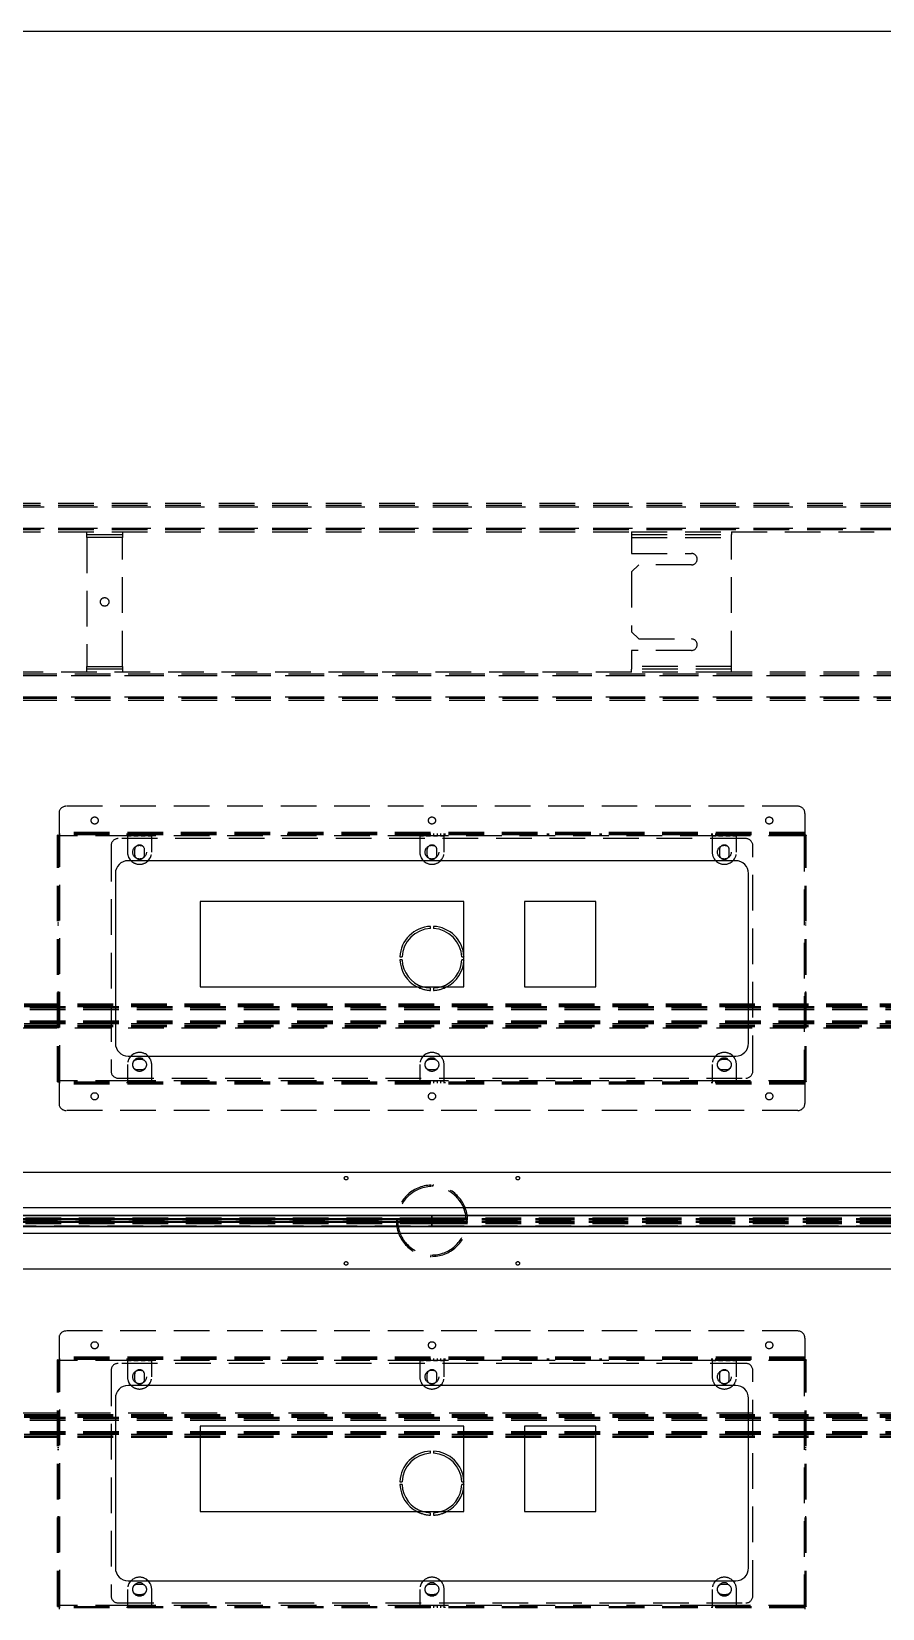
# Model space of a CAD drawing. Header units: millimetres. Extents: x -429 to 16771, y -1239 to 5751.
# Drawn here: x 2444 to 3041, y 578 to 1683 of the extents above; entities that cross this region are included whole.
import ezdxf

# ---------------------------------------------------------------- set-up
doc = ezdxf.new("R2010")
doc.units = ezdxf.units.MM
doc.header["$LTSCALE"] = 100
doc.linetypes.add('HIDDEN', pattern=[0.375, 0.25, -0.125])

msp = doc.modelspace()

# ---------------------------------------------------------------- linework, layer by layer
at = {"color": 7, "linetype": 'Continuous', "lineweight": -3}
for p, q in [((3575, 1683.4), (1875, 1683.4)), ((2938, 1101.9), (2512, 1101.9)), ((2503, 1092.9), (2503, 973.9)), ((2947, 973.9), (2947, 1092.9)), ((2747.46, 1073.4), (2562.46, 1073.4)), ((2562.46, 1073.4), (2562.46, 1013.4)), ((2747.46, 1013.4), (2747.46, 1073.4)), ((2839.96, 1073.4), (2789.96, 1073.4)), ((2789.96, 1073.4), (2789.96, 1013.4)), ((2839.96, 1013.4), (2839.96, 1073.4)), ((2724, 1054.38), (2724, 1055.88)), ((2726, 1055.88), (2726, 1054.38)), ((2702.52, 1034.4), (2704.02, 1034.4)), ((2704.02, 1032.4), (2702.52, 1032.4)), ((2745.97, 1034.4), (2747.46, 1034.4)), ((2747.46, 1032.4), (2745.97, 1032.4)), ((2562.46, 1013.4), (2747.46, 1013.4)), ((2789.96, 1013.4), (2839.96, 1013.4)), ((2512, 964.9), (2938, 964.9)), ((1875, 883.4), (3575, 883.4)), ((3572.5, 858.4), (1877.5, 858.4)), ((1877.5, 853.4), (2725, 853.4)), ((1877.5, 853.17), (2725, 853.17)), ((2725, 853.4), (2725, 853.17)), ((2725, 853.4), (3572.5, 853.4)), ((2725, 853.17), (2725, 845.64)), ((2725, 853.17), (3572.5, 853.17)), ((1877.5, 845.64), (2725, 845.64)), ((1877.5, 845.4), (2725, 845.4)), ((2725, 845.64), (3572.5, 845.64)), ((2725, 845.64), (2725, 845.4)), ((2725, 845.4), (3572.5, 845.4)), ((3572.5, 840.4), (1877.5, 840.4)), ((3575, 815.4), (1875, 815.4)), ((2938, 733.9), (2512, 733.9)), ((2503, 724.9), (2503, 605.9)), ((2947, 605.9), (2947, 724.9)), ((2747.46, 705.4), (2562.46, 705.4)), ((2562.46, 705.4), (2562.46, 645.4)), ((2747.46, 645.4), (2747.46, 705.4)), ((2839.96, 705.4), (2789.96, 705.4)), ((2789.96, 705.4), (2789.96, 645.4)), ((2839.96, 645.4), (2839.96, 705.4)), ((2724, 686.38), (2724, 687.88)), ((2726, 687.88), (2726, 686.38)), ((2702.52, 666.4), (2704.02, 666.4)), ((2704.02, 664.4), (2702.52, 664.4)), ((2745.97, 666.4), (2747.46, 666.4)), ((2747.46, 664.4), (2745.97, 664.4)), ((2562.46, 645.4), (2747.46, 645.4)), ((2789.96, 645.4), (2839.96, 645.4)), ((2512, 596.9), (2938, 596.9))]:
    msp.add_line(p, q, dxfattribs=at)
at = {"color": 7, "linetype": 'HIDDEN', "lineweight": -3}
for p, q in [((1903, 1350.15), (3547, 1350.15)), ((1903, 1350.15), (3547, 1350.15)), ((1938, 1352.65), (3512, 1352.65)), ((1938, 1351.15), (3512, 1351.15)), ((1938, 1350.15), (3512, 1350.15)), ((1938, 1350.15), (3512, 1350.15)), ((1903, 1335.15), (3547, 1335.15)), ((1903, 1335.15), (3547, 1335.15)), ((1938, 1335.15), (3512, 1335.15)), ((1938, 1335.15), (3512, 1335.15)), ((1938, 1334.15), (3512, 1334.15)), ((1938, 1332.65), (2865, 1332.65)), ((2483, 1328.65), (2483, 1332.65)), ((2483, 1330.65), (2508, 1330.65)), ((2508, 1328.65), (2483, 1328.65)), ((2483, 1328.65), (2483, 1238.15)), ((2508, 1328.65), (2483, 1328.65)), ((2508, 1332.65), (2508, 1328.65)), ((2508, 1238.15), (2508, 1328.65)), ((2865, 1332.65), (2865, 1330.65)), ((2865, 1332.65), (2935, 1332.65)), ((2865, 1330.65), (2935, 1330.65)), ((2865, 1330.65), (2865, 1328.65)), ((2865, 1328.65), (2935, 1328.65)), ((2865, 1328.65), (2935, 1328.65)), ((2865, 1328.65), (2865, 1317.4)), ((2935, 1332.65), (2935, 1330.65)), ((2935, 1332.65), (3512, 1332.65)), ((2935, 1328.65), (2935, 1330.65)), ((2935, 1238.15), (2935, 1328.65)), ((2865, 1317.4), (2907, 1317.4)), ((2870, 1309.4), (2865, 1304.4)), ((2907, 1309.4), (2870, 1309.4)), ((2865, 1304.4), (2865, 1262.4)), ((2865, 1262.4), (2870, 1257.4)), ((2870, 1257.4), (2907, 1257.4)), ((2907, 1249.4), (2865, 1249.4)), ((2865, 1249.4), (2865, 1238.15)), ((3547, 1231.65), (1903, 1231.65)), ((3547, 1231.65), (1903, 1231.65)), ((2865, 1234.15), (1938, 1234.15)), ((3512, 1232.65), (1938, 1232.65)), ((3512, 1231.65), (1938, 1231.65)), ((3512, 1231.65), (1938, 1231.65)), ((2483, 1238.15), (2508, 1238.15)), ((2483, 1234.15), (2483, 1238.15)), ((2483, 1238.15), (2508, 1238.15)), ((2508, 1236.15), (2483, 1236.15)), ((2508, 1238.15), (2508, 1234.15)), ((2865, 1238.15), (2865, 1236.15)), ((2935, 1238.15), (2865, 1238.15)), ((2935, 1238.15), (2865, 1238.15)), ((2865, 1234.15), (2865, 1236.15)), ((2935, 1236.15), (2865, 1236.15)), ((2935, 1234.15), (2865, 1234.15)), ((2935, 1236.15), (2935, 1238.15)), ((2935, 1234.15), (2935, 1236.15)), ((3512, 1234.15), (2935, 1234.15)), ((3547, 1216.65), (1903, 1216.65)), ((3547, 1216.65), (1903, 1216.65)), ((3512, 1216.65), (1938, 1216.65)), ((3512, 1216.65), (1938, 1216.65)), ((3512, 1215.65), (1938, 1215.65)), ((3512, 1214.15), (1938, 1214.15)), ((2981.5, 1140.1), (2468.5, 1140.1)), ((2463.5, 1135.1), (2463.5, 1121.7)), ((2986.5, 1135.1), (2986.5, 1121.7)), ((2462.5, 1119.9), (2463.3, 1119.9)), ((2462.5, 946.9), (2462.5, 1119.9)), ((2463.3, 946.9), (2463.3, 1119.9)), ((2986.5, 1121.7), (2463.5, 1121.7)), ((2463.5, 1121.7), (2463.5, 1120.1)), ((2986.5, 1121.7), (2463.5, 1121.7)), ((2986.5, 1120.9), (2463.5, 1120.9)), ((2986.5, 1120.1), (2463.5, 1120.1)), ((2464.1, 1120.1), (2464.1, 1120.9)), ((2464.1, 1119.3), (2464.1, 1120.1)), ((2464.1, 947.5), (2464.1, 1119.3)), ((2464.1, 947.5), (2464.1, 1119.3)), ((2514, 1119.3), (2464.1, 1119.3)), ((2514, 1119.3), (2464.1, 1119.3)), ((2945, 1117.4), (2505, 1117.4)), ((2511, 1120.9), (2511, 1120.1)), ((2511.5, 1120.9), (2511.5, 1119.3)), ((2511.5, 1119.3), (2511.5, 1107.9)), ((2511.5, 1119.3), (2514, 1119.3)), ((2514, 1119.3), (2511.5, 1119.3)), ((2514, 1119.3), (2514, 1120.9)), ((2516, 1119.3), (2514, 1119.3)), ((2516, 1120.9), (2516, 1119.3)), ((2516, 1119.3), (2519, 1119.3)), ((2519, 1119.3), (2516, 1119.3)), ((2519, 1119.3), (2516, 1119.3)), ((2519, 1119.3), (2516, 1119.3)), ((2519, 1119.3), (2519, 1120.9)), ((2521, 1119.3), (2519, 1119.3)), ((2521, 1120.9), (2521, 1119.3)), ((2521, 1119.3), (2524, 1119.3)), ((2524, 1119.3), (2521, 1119.3)), ((2524, 1119.3), (2521, 1119.3)), ((2524, 1119.3), (2521, 1119.3)), ((2524, 1119.3), (2524, 1120.9)), ((2526, 1119.3), (2524, 1119.3)), ((2526, 1120.9), (2526, 1119.3)), ((2526, 1119.3), (2528.5, 1119.3)), ((2528.5, 1119.3), (2526, 1119.3)), ((2719, 1119.3), (2526, 1119.3)), ((2719, 1119.3), (2526, 1119.3)), ((2528.5, 1119.3), (2528.5, 1120.9)), ((2528.5, 1107.9), (2528.5, 1119.3)), ((2529, 1120.9), (2529, 1120.1)), ((2606.03, 1120.1), (2606.03, 1120.9)), ((2607.03, 1120.1), (2607.03, 1120.9)), ((2624, 1120.1), (2624, 1120.9)), ((2626, 1120.1), (2626, 1120.9)), ((2642.97, 1120.1), (2642.97, 1120.9)), ((2643.97, 1120.1), (2643.97, 1120.9)), ((2716, 1120.9), (2716, 1120.1)), ((2716.5, 1120.9), (2716.5, 1119.3)), ((2716.5, 1119.3), (2716.5, 1107.9)), ((2716.5, 1119.3), (2719, 1119.3)), ((2719, 1119.3), (2716.5, 1119.3)), ((2719, 1119.3), (2719, 1120.9)), ((2721, 1119.3), (2719, 1119.3)), ((2721, 1120.9), (2721, 1119.3)), ((2721, 1119.3), (2724, 1119.3)), ((2724, 1119.3), (2721, 1119.3)), ((2724, 1119.3), (2721, 1119.3)), ((2724, 1119.3), (2721, 1119.3)), ((2724, 1119.3), (2724, 1120.9)), ((2726, 1119.3), (2724, 1119.3)), ((2726, 1120.9), (2726, 1119.3)), ((2726, 1119.3), (2729, 1119.3)), ((2729, 1119.3), (2726, 1119.3)), ((2729, 1119.3), (2726, 1119.3)), ((2729, 1119.3), (2726, 1119.3)), ((2729, 1119.3), (2729, 1120.9)), ((2731, 1119.3), (2729, 1119.3)), ((2731, 1120.9), (2731, 1119.3)), ((2731, 1119.3), (2733.5, 1119.3)), ((2733.5, 1119.3), (2731, 1119.3)), ((2924, 1119.3), (2731, 1119.3)), ((2924, 1119.3), (2731, 1119.3)), ((2733.5, 1119.3), (2733.5, 1120.9)), ((2733.5, 1107.9), (2733.5, 1119.3)), ((2734, 1120.9), (2734, 1120.1)), ((2806.03, 1120.1), (2806.03, 1120.9)), ((2807.03, 1120.1), (2807.03, 1120.9)), ((2824, 1120.1), (2824, 1120.9)), ((2826, 1120.1), (2826, 1120.9)), ((2842.97, 1120.1), (2842.97, 1120.9)), ((2843.97, 1120.1), (2843.97, 1120.9)), ((2921, 1120.9), (2921, 1120.1)), ((2921.5, 1120.9), (2921.5, 1119.3)), ((2921.5, 1119.3), (2924, 1119.3)), ((2921.5, 1119.3), (2921.5, 1107.9)), ((2924, 1119.3), (2921.5, 1119.3)), ((2924, 1119.3), (2924, 1120.9)), ((2926, 1119.3), (2924, 1119.3)), ((2926, 1120.9), (2926, 1119.3)), ((2926, 1119.3), (2929, 1119.3)), ((2929, 1119.3), (2926, 1119.3)), ((2929, 1119.3), (2926, 1119.3)), ((2929, 1119.3), (2926, 1119.3)), ((2929, 1119.3), (2929, 1120.9)), ((2931, 1119.3), (2929, 1119.3)), ((2931, 1120.9), (2931, 1119.3)), ((2931, 1119.3), (2934, 1119.3)), ((2934, 1119.3), (2931, 1119.3)), ((2934, 1119.3), (2931, 1119.3)), ((2934, 1119.3), (2931, 1119.3)), ((2934, 1119.3), (2934, 1120.9)), ((2936, 1119.3), (2934, 1119.3)), ((2936, 1120.9), (2936, 1119.3)), ((2936, 1119.3), (2938.5, 1119.3)), ((2938.5, 1119.3), (2936, 1119.3)), ((2985.9, 1119.3), (2936, 1119.3)), ((2985.9, 1119.3), (2936, 1119.3)), ((2938.5, 1119.3), (2938.5, 1120.9)), ((2938.5, 1107.9), (2938.5, 1119.3)), ((2939, 1120.9), (2939, 1120.1)), ((2985.9, 1120.9), (2985.9, 1120.1)), ((2985.9, 1120.1), (2985.9, 1119.3)), ((2985.9, 1119.3), (2985.9, 947.5)), ((2985.9, 1119.3), (2985.9, 947.5)), ((2986.5, 1121.7), (2986.5, 1120.1)), ((2987.5, 1119.9), (2986.7, 1119.9)), ((2986.7, 946.9), (2986.7, 1119.9)), ((2987.5, 946.9), (2987.5, 1119.9)), ((2500, 1112.4), (2500, 954.4)), ((2516.5, 1109.4), (2516.5, 1106.4)), ((2523.5, 1106.4), (2523.5, 1109.4)), ((2721.5, 1109.4), (2721.5, 1106.4)), ((2728.5, 1106.4), (2728.5, 1109.4)), ((2926.5, 1109.4), (2926.5, 1106.4)), ((2933.5, 1106.4), (2933.5, 1109.4)), ((2950, 954.4), (2950, 1112.4)), ((2462.5, 1058.38), (2463.3, 1058.38)), ((2462.5, 1056.88), (2463.3, 1056.88)), ((2986.7, 1058.38), (2987.5, 1058.38)), ((2986.7, 1056.88), (2987.5, 1056.88)), ((2462.5, 1034.4), (2463.3, 1034.4)), ((2462.5, 1032.4), (2463.3, 1032.4)), ((2747.48, 1034.4), (2747.46, 1034.73)), ((2747.46, 1034.4), (2747.48, 1034.4)), ((2747.46, 1032.08), (2747.48, 1032.4)), ((2747.48, 1032.4), (2747.46, 1032.4)), ((2986.7, 1034.4), (2987.5, 1034.4)), ((2986.7, 1032.4), (2987.5, 1032.4)), ((2462.5, 1009.92), (2463.3, 1009.92)), ((2462.5, 1008.42), (2463.3, 1008.42)), ((2724, 1010.93), (2724, 1012.43)), ((2726, 1012.43), (2726, 1010.93)), ((2986.7, 1009.92), (2987.5, 1009.92)), ((2986.7, 1008.42), (2987.5, 1008.42)), ((3480.5, 999.4), (1969.5, 999.4)), ((3480.5, 998.4), (1969.5, 998.4)), ((3480.5, 997.4), (1969.5, 997.4)), ((3480.5, 997.4), (1969.5, 997.4)), ((3480.5, 997.4), (1969.5, 997.4)), ((3480.5, 997.4), (1969.5, 997.4)), ((3476.5, 1001.4), (1973.5, 1001.4)), ((3476.5, 1000.4), (1973.5, 1000.4)), ((3476.5, 999.4), (1973.5, 999.4)), ((3476.5, 999.4), (1973.5, 999.4)), ((3480.5, 989.4), (1969.5, 989.4)), ((3480.5, 989.4), (1969.5, 989.4)), ((3480.5, 988.4), (1969.5, 988.4)), ((3480.5, 987.4), (1969.5, 987.4)), ((3476.5, 987.4), (1973.5, 987.4)), ((3476.5, 987.4), (1973.5, 987.4)), ((3476.5, 986.4), (1973.5, 986.4)), ((3476.5, 985.4), (1973.5, 985.4)), ((3474.5, 984.4), (1975.5, 984.4)), ((3474.5, 984.4), (1975.5, 984.4)), ((2521.5, 962.4), (2518.5, 962.4)), ((2726.5, 962.4), (2723.5, 962.4)), ((2931.5, 962.4), (2928.5, 962.4)), ((2511.5, 958.9), (2511.5, 947.5)), ((2518.5, 955.4), (2521.5, 955.4)), ((2528.5, 947.5), (2528.5, 958.9)), ((2716.5, 958.9), (2716.5, 947.5)), ((2723.5, 955.4), (2726.5, 955.4)), ((2733.5, 947.5), (2733.5, 958.9)), ((2921.5, 958.9), (2921.5, 947.5)), ((2928.5, 955.4), (2931.5, 955.4)), ((2938.5, 947.5), (2938.5, 958.9)), ((2462.5, 946.9), (2463.3, 946.9)), ((2986.5, 946.7), (2463.5, 946.7)), ((2463.5, 946.7), (2463.5, 945.1)), ((2986.5, 945.9), (2463.5, 945.9)), ((2463.5, 945.1), (2463.5, 931.7)), ((2986.5, 945.1), (2463.5, 945.1)), ((2986.5, 945.1), (2463.5, 945.1)), ((2464.1, 946.7), (2464.1, 947.5)), ((2514, 947.5), (2464.1, 947.5)), ((2514, 947.5), (2464.1, 947.5)), ((2464.1, 945.9), (2464.1, 946.7)), ((2505, 949.4), (2945, 949.4)), ((2511, 946.7), (2511, 945.9)), ((2514, 947.5), (2511.5, 947.5)), ((2511.5, 947.5), (2511.5, 945.9)), ((2511.5, 947.5), (2514, 947.5)), ((2516, 947.5), (2514, 947.5)), ((2514, 945.9), (2514, 947.5)), ((2519, 947.5), (2516, 947.5)), ((2516, 947.5), (2516, 945.9)), ((2516, 947.5), (2519, 947.5)), ((2519, 947.5), (2516, 947.5)), ((2519, 947.5), (2516, 947.5)), ((2521, 947.5), (2519, 947.5)), ((2519, 945.9), (2519, 947.5)), ((2524, 947.5), (2521, 947.5)), ((2521, 947.5), (2521, 945.9)), ((2521, 947.5), (2524, 947.5)), ((2524, 947.5), (2521, 947.5)), ((2524, 947.5), (2521, 947.5)), ((2526, 947.5), (2524, 947.5)), ((2524, 945.9), (2524, 947.5)), ((2528.5, 947.5), (2526, 947.5)), ((2526, 947.5), (2526, 945.9)), ((2526, 947.5), (2528.5, 947.5)), ((2719, 947.5), (2526, 947.5)), ((2719, 947.5), (2526, 947.5)), ((2528.5, 945.9), (2528.5, 947.5)), ((2529, 946.7), (2529, 945.9)), ((2716, 946.7), (2716, 945.9)), ((2719, 947.5), (2716.5, 947.5)), ((2716.5, 947.5), (2716.5, 945.9)), ((2716.5, 947.5), (2719, 947.5)), ((2721, 947.5), (2719, 947.5)), ((2719, 945.9), (2719, 947.5)), ((2724, 947.5), (2721, 947.5)), ((2721, 947.5), (2721, 945.9)), ((2721, 947.5), (2724, 947.5)), ((2724, 947.5), (2721, 947.5)), ((2724, 947.5), (2721, 947.5)), ((2726, 947.5), (2724, 947.5)), ((2724, 945.9), (2724, 947.5)), ((2729, 947.5), (2726, 947.5)), ((2726, 947.5), (2726, 945.9)), ((2726, 947.5), (2729, 947.5)), ((2729, 947.5), (2726, 947.5)), ((2729, 947.5), (2726, 947.5)), ((2731, 947.5), (2729, 947.5)), ((2729, 945.9), (2729, 947.5)), ((2733.5, 947.5), (2731, 947.5)), ((2731, 947.5), (2731, 945.9)), ((2731, 947.5), (2733.5, 947.5)), ((2924, 947.5), (2731, 947.5)), ((2924, 947.5), (2731, 947.5)), ((2733.5, 945.9), (2733.5, 947.5)), ((2734, 946.7), (2734, 945.9)), ((2921, 946.7), (2921, 945.9)), ((2924, 947.5), (2921.5, 947.5)), ((2921.5, 947.5), (2921.5, 945.9)), ((2921.5, 947.5), (2924, 947.5)), ((2926, 947.5), (2924, 947.5)), ((2924, 945.9), (2924, 947.5)), ((2929, 947.5), (2926, 947.5)), ((2926, 947.5), (2926, 945.9)), ((2926, 947.5), (2929, 947.5)), ((2929, 947.5), (2926, 947.5)), ((2929, 947.5), (2926, 947.5)), ((2931, 947.5), (2929, 947.5)), ((2929, 945.9), (2929, 947.5)), ((2934, 947.5), (2931, 947.5)), ((2931, 947.5), (2931, 945.9)), ((2931, 947.5), (2934, 947.5)), ((2934, 947.5), (2931, 947.5)), ((2934, 947.5), (2931, 947.5)), ((2936, 947.5), (2934, 947.5)), ((2934, 945.9), (2934, 947.5)), ((2938.5, 947.5), (2936, 947.5)), ((2936, 947.5), (2936, 945.9)), ((2936, 947.5), (2938.5, 947.5)), ((2985.9, 947.5), (2936, 947.5)), ((2985.9, 947.5), (2936, 947.5)), ((2938.5, 945.9), (2938.5, 947.5)), ((2939, 946.7), (2939, 945.9)), ((2985.9, 947.5), (2985.9, 946.7)), ((2985.9, 946.7), (2985.9, 945.9)), ((2986.5, 946.7), (2986.5, 945.1)), ((2986.5, 945.1), (2986.5, 931.7)), ((2987.5, 946.9), (2986.7, 946.9)), ((2981.5, 926.7), (2468.5, 926.7)), ((2724.5, 873.4), (2724.5, 874.4)), ((2725.5, 873.4), (2725.5, 874.4)), ((1877.5, 853.19), (2725, 853.19)), ((3572.5, 853.19), (1877.5, 853.19)), ((3572.5, 853.17), (1877.5, 853.17)), ((2725, 853.19), (2725, 853.4)), ((2725, 853.19), (3572.5, 853.19)), ((2725, 850.32), (2725, 853.19)), ((1877.5, 851.4), (2725, 851.4)), ((1877.5, 850.85), (2725, 850.85)), ((2725, 850.85), (1877.5, 850.85)), ((2725, 850.85), (1877.5, 850.85)), ((2725, 850.85), (1877.5, 850.85)), ((1877.5, 850.84), (2725, 850.84)), ((1877.5, 850.84), (2725, 850.84)), ((1877.5, 850.65), (2725, 850.65)), ((1877.5, 850.65), (2725, 850.65)), ((1877.5, 850.65), (2725, 850.65)), ((3572.5, 850.65), (1877.5, 850.65)), ((3572.5, 850.65), (1877.5, 850.65)), ((3572.5, 850.65), (1877.5, 850.65)), ((1877.5, 850.37), (2725, 850.37)), ((1877.5, 850.32), (2725, 850.32)), ((3572.5, 850.32), (1877.5, 850.32)), ((1877.5, 850.15), (2725, 850.15)), ((1877.5, 850.15), (2725, 850.15)), ((3572.5, 850.15), (1877.5, 850.15)), ((3572.5, 850.15), (1877.5, 850.15)), ((1877.5, 850), (2725, 850)), ((1877.5, 849.97), (2725, 849.97)), ((1877.5, 849.97), (2725, 849.97)), ((1877.5, 849.95), (2725, 849.95)), ((1877.5, 849.95), (2725, 849.95)), ((2725, 848.85), (1877.5, 848.85)), ((2725, 848.85), (1877.5, 848.85)), ((1877.5, 848.83), (2725, 848.83)), ((1877.5, 848.83), (2725, 848.83)), ((1877.5, 848.8), (2725, 848.8)), ((1877.5, 848.65), (2725, 848.65)), ((1877.5, 848.65), (2725, 848.65)), ((3572.5, 848.65), (1877.5, 848.65)), ((3572.5, 848.65), (1877.5, 848.65)), ((1877.5, 848.49), (2725, 848.49)), ((3572.5, 848.49), (1877.5, 848.49)), ((1877.5, 848.44), (2725, 848.44)), ((1877.5, 848.15), (2725, 848.15)), ((1877.5, 848.15), (2725, 848.15)), ((1877.5, 848.15), (2725, 848.15)), ((3572.5, 848.15), (1877.5, 848.15)), ((3572.5, 848.15), (1877.5, 848.15)), ((3572.5, 848.15), (1877.5, 848.15)), ((1877.5, 847.97), (2725, 847.97)), ((1877.5, 847.97), (2725, 847.97)), ((1877.5, 847.96), (2725, 847.96)), ((1877.5, 847.95), (2725, 847.95)), ((1877.5, 847.95), (2725, 847.95)), ((1877.5, 847.95), (2725, 847.95)), ((1877.5, 847.4), (2725, 847.4)), ((3572.5, 845.64), (1877.5, 845.64)), ((1877.5, 845.61), (2725, 845.61)), ((3572.5, 845.61), (1877.5, 845.61)), ((2701, 849.9), (2700, 849.9)), ((2701, 848.9), (2700, 848.9)), ((2725, 851.4), (3572.5, 851.4)), ((2725, 847.4), (2725, 851.4)), ((2725, 850.65), (2725, 850.85)), ((2725, 850.65), (2725, 850.85)), ((2725, 850.65), (2725, 850.85)), ((2725, 850.85), (3572.5, 850.85)), ((2725, 850.37), (2725, 850.85)), ((3572.5, 850.85), (2725, 850.85)), ((3572.5, 850.85), (2725, 850.85)), ((3572.5, 850.85), (2725, 850.85)), ((2725, 850.84), (3572.5, 850.84)), ((2725, 849.97), (2725, 850.84)), ((2725, 850.84), (3572.5, 850.84)), ((2725, 849.97), (2725, 850.84)), ((2725, 850.65), (2725, 850)), ((2725, 850.65), (3572.5, 850.65)), ((2725, 850.65), (3572.5, 850.65)), ((2725, 850.65), (2725, 850.15)), ((2725, 850.65), (3572.5, 850.65)), ((2725, 850.65), (2725, 850.15)), ((2725, 848.44), (2725, 850.37)), ((2725, 850.37), (3572.5, 850.37)), ((2725, 850), (2725, 850.32)), ((2725, 850.32), (3572.5, 850.32)), ((2725, 850.15), (2725, 849.95)), ((2725, 850.15), (3572.5, 850.15)), ((2725, 850.15), (2725, 849.95)), ((2725, 850.15), (3572.5, 850.15)), ((2725, 850), (3572.5, 850)), ((2725, 849.97), (3572.5, 849.97)), ((2725, 849.97), (3572.5, 849.97)), ((2725, 849.95), (3572.5, 849.95)), ((2725, 849.95), (3572.5, 849.95)), ((2725, 848.65), (2725, 848.85)), ((2725, 848.65), (2725, 848.85)), ((3572.5, 848.85), (2725, 848.85)), ((3572.5, 848.85), (2725, 848.85)), ((2725, 847.97), (2725, 848.83)), ((2725, 848.83), (3572.5, 848.83)), ((2725, 847.97), (2725, 848.83)), ((2725, 848.83), (3572.5, 848.83)), ((2725, 848.8), (3572.5, 848.8)), ((2725, 848.49), (2725, 848.8)), ((2725, 848.8), (2725, 848.15)), ((2725, 848.65), (3572.5, 848.65)), ((2725, 848.65), (2725, 848.15)), ((2725, 848.65), (3572.5, 848.65)), ((2725, 848.65), (2725, 848.15)), ((2725, 848.49), (3572.5, 848.49)), ((2725, 845.61), (2725, 848.49)), ((2725, 847.96), (2725, 848.44)), ((2725, 848.44), (3572.5, 848.44)), ((2725, 848.15), (2725, 847.95)), ((2725, 848.15), (3572.5, 848.15)), ((2725, 848.15), (2725, 847.95)), ((2725, 848.15), (3572.5, 848.15)), ((2725, 848.15), (2725, 847.95)), ((2725, 848.15), (3572.5, 848.15)), ((2725, 847.97), (3572.5, 847.97)), ((2725, 847.97), (3572.5, 847.97)), ((2725, 847.96), (3572.5, 847.96)), ((2725, 847.95), (3572.5, 847.95)), ((2725, 847.95), (3572.5, 847.95)), ((2725, 847.95), (3572.5, 847.95)), ((2725, 847.4), (3572.5, 847.4)), ((2725, 845.4), (2725, 845.61)), ((2725, 845.61), (3572.5, 845.61)), ((2749.99, 849.9), (2748.99, 849.9)), ((2749.99, 848.9), (2748.99, 848.9)), ((2724.5, 824.41), (2724.5, 825.41)), ((2725.5, 824.41), (2725.5, 825.41)), ((2463.5, 767.1), (2463.5, 753.7)), ((2981.5, 772.1), (2468.5, 772.1)), ((2986.5, 767.1), (2986.5, 753.7)), ((2986.5, 753.7), (2463.5, 753.7)), ((2463.5, 753.7), (2463.5, 752.1)), ((2986.5, 753.7), (2463.5, 753.7)), ((2986.5, 752.9), (2463.5, 752.9)), ((2986.5, 752.1), (2463.5, 752.1)), ((2464.1, 752.1), (2464.1, 752.9)), ((2464.1, 751.3), (2464.1, 752.1)), ((2511, 752.9), (2511, 752.1)), ((2511.5, 752.9), (2511.5, 751.3)), ((2514, 751.3), (2514, 752.9)), ((2516, 752.9), (2516, 751.3)), ((2519, 751.3), (2519, 752.9)), ((2521, 752.9), (2521, 751.3)), ((2524, 751.3), (2524, 752.9)), ((2526, 752.9), (2526, 751.3)), ((2528.5, 751.3), (2528.5, 752.9)), ((2529, 752.9), (2529, 752.1)), ((2606.03, 752.1), (2606.03, 752.9)), ((2607.03, 752.1), (2607.03, 752.9)), ((2624, 752.1), (2624, 752.9)), ((2626, 752.1), (2626, 752.9)), ((2642.97, 752.1), (2642.97, 752.9)), ((2643.97, 752.1), (2643.97, 752.9)), ((2716, 752.9), (2716, 752.1)), ((2716.5, 752.9), (2716.5, 751.3)), ((2719, 751.3), (2719, 752.9)), ((2721, 752.9), (2721, 751.3)), ((2724, 751.3), (2724, 752.9)), ((2726, 752.9), (2726, 751.3)), ((2729, 751.3), (2729, 752.9)), ((2731, 752.9), (2731, 751.3)), ((2733.5, 751.3), (2733.5, 752.9)), ((2734, 752.9), (2734, 752.1)), ((2806.03, 752.1), (2806.03, 752.9)), ((2807.03, 752.1), (2807.03, 752.9)), ((2824, 752.1), (2824, 752.9)), ((2826, 752.1), (2826, 752.9)), ((2842.97, 752.1), (2842.97, 752.9)), ((2843.97, 752.1), (2843.97, 752.9)), ((2921, 752.9), (2921, 752.1)), ((2921.5, 752.9), (2921.5, 751.3)), ((2924, 751.3), (2924, 752.9)), ((2926, 752.9), (2926, 751.3)), ((2929, 751.3), (2929, 752.9)), ((2931, 752.9), (2931, 751.3)), ((2934, 751.3), (2934, 752.9)), ((2936, 752.9), (2936, 751.3)), ((2938.5, 751.3), (2938.5, 752.9)), ((2939, 752.9), (2939, 752.1)), ((2985.9, 752.9), (2985.9, 752.1)), ((2985.9, 752.1), (2985.9, 751.3)), ((2986.5, 753.7), (2986.5, 752.1)), ((2462.5, 578.9), (2462.5, 751.9)), ((2462.5, 751.9), (2463.3, 751.9)), ((2463.3, 578.9), (2463.3, 751.9)), ((2464.1, 579.5), (2464.1, 751.3)), ((2464.1, 579.5), (2464.1, 751.3)), ((2514, 751.3), (2464.1, 751.3)), ((2514, 751.3), (2464.1, 751.3)), ((2500, 744.4), (2500, 586.4)), ((2945, 749.4), (2505, 749.4)), ((2511.5, 751.3), (2511.5, 739.9)), ((2511.5, 751.3), (2514, 751.3)), ((2514, 751.3), (2511.5, 751.3)), ((2516, 751.3), (2514, 751.3)), ((2516, 751.3), (2519, 751.3)), ((2519, 751.3), (2516, 751.3)), ((2519, 751.3), (2516, 751.3)), ((2519, 751.3), (2516, 751.3)), ((2516.5, 741.4), (2516.5, 738.4)), ((2521, 751.3), (2519, 751.3)), ((2521, 751.3), (2524, 751.3)), ((2524, 751.3), (2521, 751.3)), ((2524, 751.3), (2521, 751.3)), ((2524, 751.3), (2521, 751.3)), ((2523.5, 738.4), (2523.5, 741.4)), ((2526, 751.3), (2524, 751.3)), ((2526, 751.3), (2528.5, 751.3)), ((2528.5, 751.3), (2526, 751.3)), ((2719, 751.3), (2526, 751.3)), ((2719, 751.3), (2526, 751.3)), ((2528.5, 739.9), (2528.5, 751.3)), ((2716.5, 751.3), (2719, 751.3)), ((2716.5, 751.3), (2716.5, 739.9)), ((2719, 751.3), (2716.5, 751.3)), ((2721, 751.3), (2719, 751.3)), ((2721, 751.3), (2724, 751.3)), ((2724, 751.3), (2721, 751.3)), ((2724, 751.3), (2721, 751.3)), ((2724, 751.3), (2721, 751.3)), ((2721.5, 741.4), (2721.5, 738.4)), ((2726, 751.3), (2724, 751.3)), ((2726, 751.3), (2729, 751.3)), ((2729, 751.3), (2726, 751.3)), ((2729, 751.3), (2726, 751.3)), ((2729, 751.3), (2726, 751.3)), ((2728.5, 738.4), (2728.5, 741.4)), ((2731, 751.3), (2729, 751.3)), ((2731, 751.3), (2733.5, 751.3)), ((2733.5, 751.3), (2731, 751.3)), ((2924, 751.3), (2731, 751.3)), ((2924, 751.3), (2731, 751.3)), ((2733.5, 739.9), (2733.5, 751.3)), ((2921.5, 751.3), (2921.5, 739.9)), ((2921.5, 751.3), (2924, 751.3)), ((2924, 751.3), (2921.5, 751.3)), ((2926, 751.3), (2924, 751.3)), ((2926, 751.3), (2929, 751.3)), ((2929, 751.3), (2926, 751.3)), ((2929, 751.3), (2926, 751.3)), ((2929, 751.3), (2926, 751.3)), ((2926.5, 741.4), (2926.5, 738.4)), ((2931, 751.3), (2929, 751.3)), ((2931, 751.3), (2934, 751.3)), ((2934, 751.3), (2931, 751.3)), ((2934, 751.3), (2931, 751.3)), ((2934, 751.3), (2931, 751.3)), ((2933.5, 738.4), (2933.5, 741.4)), ((2936, 751.3), (2934, 751.3)), ((2936, 751.3), (2938.5, 751.3)), ((2938.5, 751.3), (2936, 751.3)), ((2985.9, 751.3), (2936, 751.3)), ((2985.9, 751.3), (2936, 751.3)), ((2938.5, 739.9), (2938.5, 751.3)), ((2950, 586.4), (2950, 744.4)), ((2985.9, 751.3), (2985.9, 579.5)), ((2985.9, 751.3), (2985.9, 579.5)), ((2987.5, 751.9), (2986.7, 751.9)), ((2986.7, 578.9), (2986.7, 751.9)), ((2987.5, 578.9), (2987.5, 751.9)), ((3480.5, 711.4), (1969.5, 711.4)), ((3480.5, 710.4), (1969.5, 710.4)), ((3480.5, 709.4), (1969.5, 709.4)), ((3480.5, 709.4), (1969.5, 709.4)), ((3476.5, 713.4), (1973.5, 713.4)), ((3476.5, 712.4), (1973.5, 712.4)), ((3476.5, 711.4), (1973.5, 711.4)), ((3476.5, 711.4), (1973.5, 711.4)), ((3474.5, 714.4), (1975.5, 714.4)), ((3474.5, 714.4), (1975.5, 714.4)), ((3480.5, 701.4), (1969.5, 701.4)), ((3480.5, 701.4), (1969.5, 701.4)), ((3480.5, 701.4), (1969.5, 701.4)), ((3480.5, 701.4), (1969.5, 701.4)), ((3480.5, 700.4), (1969.5, 700.4)), ((3480.5, 699.4), (1969.5, 699.4)), ((3476.5, 699.4), (1973.5, 699.4)), ((3476.5, 699.4), (1973.5, 699.4)), ((3476.5, 698.4), (1973.5, 698.4)), ((3476.5, 697.4), (1973.5, 697.4)), ((2462.5, 690.38), (2463.3, 690.38)), ((2462.5, 688.88), (2463.3, 688.88)), ((2986.7, 690.38), (2987.5, 690.38)), ((2986.7, 688.88), (2987.5, 688.88)), ((2462.5, 666.4), (2463.3, 666.4)), ((2462.5, 664.4), (2463.3, 664.4)), ((2747.48, 666.4), (2747.46, 666.73)), ((2747.46, 666.4), (2747.48, 666.4)), ((2747.46, 664.08), (2747.48, 664.4)), ((2747.48, 664.4), (2747.46, 664.4)), ((2986.7, 666.4), (2987.5, 666.4)), ((2986.7, 664.4), (2987.5, 664.4)), ((2462.5, 641.92), (2463.3, 641.92)), ((2724, 642.93), (2724, 644.43)), ((2726, 644.43), (2726, 642.93)), ((2986.7, 641.92), (2987.5, 641.92)), ((2462.5, 640.42), (2463.3, 640.42)), ((2986.7, 640.42), (2987.5, 640.42)), ((2511.5, 590.9), (2511.5, 579.5)), ((2521.5, 594.4), (2518.5, 594.4)), ((2518.5, 587.4), (2521.5, 587.4)), ((2528.5, 579.5), (2528.5, 590.9)), ((2716.5, 590.9), (2716.5, 579.5)), ((2726.5, 594.4), (2723.5, 594.4)), ((2723.5, 587.4), (2726.5, 587.4)), ((2733.5, 579.5), (2733.5, 590.9)), ((2921.5, 590.9), (2921.5, 579.5)), ((2931.5, 594.4), (2928.5, 594.4)), ((2928.5, 587.4), (2931.5, 587.4)), ((2938.5, 579.5), (2938.5, 590.9)), ((2462.5, 578.9), (2463.3, 578.9)), ((2986.5, 578.7), (2463.5, 578.7)), ((2463.5, 578.7), (2463.5, 577.1)), ((2986.5, 577.9), (2463.5, 577.9)), ((2464.1, 578.7), (2464.1, 579.5)), ((2514, 579.5), (2464.1, 579.5)), ((2514, 579.5), (2464.1, 579.5)), ((2464.1, 577.9), (2464.1, 578.7)), ((2505, 581.4), (2945, 581.4)), ((2511, 578.7), (2511, 577.9)), ((2514, 579.5), (2511.5, 579.5)), ((2511.5, 579.5), (2511.5, 577.9)), ((2511.5, 579.5), (2514, 579.5)), ((2516, 579.5), (2514, 579.5)), ((2514, 577.9), (2514, 579.5)), ((2519, 579.5), (2516, 579.5)), ((2516, 579.5), (2516, 577.9)), ((2516, 579.5), (2519, 579.5)), ((2519, 579.5), (2516, 579.5)), ((2519, 579.5), (2516, 579.5)), ((2521, 579.5), (2519, 579.5)), ((2519, 577.9), (2519, 579.5)), ((2524, 579.5), (2521, 579.5)), ((2521, 579.5), (2521, 577.9)), ((2521, 579.5), (2524, 579.5)), ((2524, 579.5), (2521, 579.5)), ((2524, 579.5), (2521, 579.5)), ((2526, 579.5), (2524, 579.5)), ((2524, 577.9), (2524, 579.5)), ((2528.5, 579.5), (2526, 579.5)), ((2526, 579.5), (2526, 577.9)), ((2526, 579.5), (2528.5, 579.5)), ((2719, 579.5), (2526, 579.5)), ((2719, 579.5), (2526, 579.5)), ((2528.5, 577.9), (2528.5, 579.5)), ((2529, 578.7), (2529, 577.9)), ((2716, 578.7), (2716, 577.9)), ((2719, 579.5), (2716.5, 579.5)), ((2716.5, 579.5), (2716.5, 577.9)), ((2716.5, 579.5), (2719, 579.5)), ((2721, 579.5), (2719, 579.5)), ((2719, 577.9), (2719, 579.5)), ((2724, 579.5), (2721, 579.5)), ((2721, 579.5), (2721, 577.9)), ((2721, 579.5), (2724, 579.5)), ((2724, 579.5), (2721, 579.5)), ((2724, 579.5), (2721, 579.5)), ((2726, 579.5), (2724, 579.5)), ((2724, 577.9), (2724, 579.5)), ((2729, 579.5), (2726, 579.5)), ((2726, 579.5), (2726, 577.9)), ((2726, 579.5), (2729, 579.5)), ((2729, 579.5), (2726, 579.5)), ((2729, 579.5), (2726, 579.5)), ((2731, 579.5), (2729, 579.5)), ((2729, 577.9), (2729, 579.5)), ((2733.5, 579.5), (2731, 579.5)), ((2731, 579.5), (2731, 577.9)), ((2731, 579.5), (2733.5, 579.5)), ((2924, 579.5), (2731, 579.5)), ((2924, 579.5), (2731, 579.5)), ((2733.5, 577.9), (2733.5, 579.5)), ((2734, 578.7), (2734, 577.9)), ((2921, 578.7), (2921, 577.9)), ((2924, 579.5), (2921.5, 579.5)), ((2921.5, 579.5), (2921.5, 577.9)), ((2921.5, 579.5), (2924, 579.5)), ((2926, 579.5), (2924, 579.5)), ((2924, 577.9), (2924, 579.5)), ((2929, 579.5), (2926, 579.5)), ((2926, 579.5), (2926, 577.9)), ((2926, 579.5), (2929, 579.5)), ((2929, 579.5), (2926, 579.5)), ((2929, 579.5), (2926, 579.5)), ((2931, 579.5), (2929, 579.5)), ((2929, 577.9), (2929, 579.5)), ((2934, 579.5), (2931, 579.5)), ((2931, 579.5), (2931, 577.9)), ((2931, 579.5), (2934, 579.5)), ((2934, 579.5), (2931, 579.5)), ((2934, 579.5), (2931, 579.5)), ((2936, 579.5), (2934, 579.5)), ((2934, 577.9), (2934, 579.5)), ((2938.5, 579.5), (2936, 579.5)), ((2936, 579.5), (2936, 577.9)), ((2936, 579.5), (2938.5, 579.5)), ((2985.9, 579.5), (2936, 579.5)), ((2985.9, 579.5), (2936, 579.5)), ((2938.5, 577.9), (2938.5, 579.5)), ((2939, 578.7), (2939, 577.9)), ((2985.9, 579.5), (2985.9, 578.7)), ((2985.9, 578.7), (2985.9, 577.9)), ((2986.5, 578.7), (2986.5, 577.1)), ((2987.5, 578.9), (2986.7, 578.9))]:
    msp.add_line(p, q, dxfattribs=at)
at = {"color": 7, "linetype": 'HIDDEN', "lineweight": -3, "flags": 128}
for points in [[(2724, 1012.43), (2721.2, 1012.75), (2718.6, 1013.4)], [(2731.4, 1013.4), (2728.8, 1012.75), (2726, 1012.43)], [(2724, 644.43), (2721.2, 644.75), (2718.6, 645.4)], [(2731.4, 645.4), (2728.8, 644.75), (2726, 644.43)]]:
    msp.add_lwpolyline(points, dxfattribs=at)
at = {"color": 7, "linetype": 'HIDDEN', "lineweight": -3}
for centre, radius in [((2495.5, 1283.4), 3), ((2488.5, 1130.1), 2.5), ((2725, 1130.1), 2.5), ((2961.5, 1130.1), 2.5), ((2520, 1107.9), 4.8), ((2725, 1107.9), 4.8), ((2930, 1107.9), 4.8), ((2520, 958.9), 4.8), ((2725, 958.9), 4.8), ((2930, 958.9), 4.8), ((2488.5, 936.7), 2.5), ((2725, 936.7), 2.5), ((2961.5, 936.7), 2.5), ((2664.8, 879.3), 1.25), ((2785.2, 879.3), 1.25), ((2664.8, 819.5), 1.25), ((2785.2, 819.5), 1.25), ((2488.5, 762.1), 2.5), ((2725, 762.1), 2.5), ((2961.5, 762.1), 2.5), ((2520, 739.9), 4.8), ((2725, 739.9), 4.8), ((2930, 739.9), 4.8), ((2520, 590.9), 4.8), ((2725, 590.9), 4.8), ((2930, 590.9), 4.8)]:
    msp.add_circle(centre, radius, dxfattribs=at)
for centre, radius, start, end in [((2907, 1313.4), 4, 270, 90), ((2907, 1253.4), 4, 270, 90), ((2468.5, 1135.1), 5, 90, 180), ((2981.5, 1135.1), 5, 0, 90), ((2505, 1112.4), 5, 90, 180), ((2945, 1112.4), 5, 0, 90), ((2520, 1107.9), 8.5, 180, 0), ((2520, 1109.4), 3.5, 0, 180), ((2520, 1106.4), 3.5, 180, 0), ((2725, 1107.9), 8.5, 180, 0), ((2725, 1109.4), 3.5, 0, 180), ((2725, 1106.4), 3.5, 180, 0), ((2930, 1107.9), 8.5, 180, 0), ((2930, 1109.4), 3.5, 0, 180), ((2930, 1106.4), 3.5, 180, 0), ((2725, 1033.4), 22.5, 242.73396, 267.45268), ((2725, 1033.4), 22.5, 272.54732, 297.26604), ((2520, 958.9), 8.5, 0, 180), ((2518.5, 958.9), 3.5, 90, 270), ((2521.5, 958.9), 3.5, 270, 90), ((2725, 958.9), 8.5, 0, 180), ((2723.5, 958.9), 3.5, 90, 270), ((2726.5, 958.9), 3.5, 270, 90), ((2930, 958.9), 8.5, 0, 180), ((2928.5, 958.9), 3.5, 90, 270), ((2931.5, 958.9), 3.5, 270, 90), ((2505, 954.4), 5, 180, 270), ((2945, 954.4), 5, 270, 0), ((2468.5, 931.7), 5, 180, 270), ((2981.5, 931.7), 5, 270, 0), ((2725, 849.4), 25, 91.14599, 178.85401), ((2725, 849.4), 25, 1.14599, 88.85401), ((2725, 849.4), 24, 91.19375, 178.80625), ((2725, 849.4), 24, 1.19375, 88.80625), ((2725, 849.4), 25, 181.14599, 268.85401), ((2725, 849.4), 24, 181.19375, 268.80625), ((2725, 849.4), 24, 271.19375, 358.80625), ((2725, 849.4), 25, 271.14599, 358.85401), ((2468.5, 767.1), 5, 90, 180), ((2981.5, 767.1), 5, 0, 90), ((2505, 744.4), 5, 90, 180), ((2520, 741.4), 3.5, 0, 180), ((2725, 741.4), 3.5, 0, 180), ((2930, 741.4), 3.5, 0, 180), ((2945, 744.4), 5, 0, 90), ((2520, 739.9), 8.5, 180, 0), ((2520, 738.4), 3.5, 180, 0), ((2725, 739.9), 8.5, 180, 0), ((2725, 738.4), 3.5, 180, 0), ((2930, 739.9), 8.5, 180, 0), ((2930, 738.4), 3.5, 180, 0), ((2725, 665.4), 22.5, 242.73396, 267.45268), ((2725, 665.4), 22.5, 272.54732, 297.26604), ((2520, 590.9), 8.5, 0, 180), ((2725, 590.9), 8.5, 0, 180), ((2930, 590.9), 8.5, 0, 180), ((2505, 586.4), 5, 180, 270), ((2518.5, 590.9), 3.5, 90, 270), ((2521.5, 590.9), 3.5, 270, 90), ((2723.5, 590.9), 3.5, 90, 270), ((2726.5, 590.9), 3.5, 270, 90), ((2928.5, 590.9), 3.5, 90, 270), ((2931.5, 590.9), 3.5, 270, 90), ((2945, 586.4), 5, 270, 0)]:
    msp.add_arc(centre, radius, start, end, dxfattribs=at)
at = {"color": 7, "linetype": 'Continuous', "lineweight": -3}
for centre, radius, start, end in [((2512, 1092.9), 9, 90, 180), ((2938, 1092.9), 9, 0, 90), ((2725, 1033.4), 22.5, 92.54732, 177.45268), ((2725, 1033.4), 21, 92.7294, 177.2706), ((2725, 1033.4), 22.5, 3.37114, 87.45268), ((2725, 1033.4), 21, 2.7294, 87.2706), ((2725, 1033.4), 22.5, 182.54732, 242.73396), ((2725, 1033.4), 21, 182.7294, 252.24721), ((2725, 1033.4), 21, 287.75279, 357.2706), ((2725, 1033.4), 22.5, 297.26604, 356.62886), ((2512, 973.9), 9, 180, 270), ((2938, 973.9), 9, 270, 0), ((2512, 724.9), 9, 90, 180), ((2938, 724.9), 9, 0, 90), ((2725, 665.4), 22.5, 92.54732, 177.45268), ((2725, 665.4), 21, 92.7294, 177.2706), ((2725, 665.4), 22.5, 3.37114, 87.45268), ((2725, 665.4), 21, 2.7294, 87.2706), ((2725, 665.4), 22.5, 182.54732, 242.73396), ((2725, 665.4), 21, 182.7294, 252.24721), ((2725, 665.4), 21, 287.75279, 357.2706), ((2725, 665.4), 22.5, 297.26604, 356.62886), ((2512, 605.9), 9, 180, 270), ((2938, 605.9), 9, 270, 0)]:
    msp.add_arc(centre, radius, start, end, dxfattribs=at)
at = {"color": 7, "linetype": 'HIDDEN', "lineweight": -3}
for points in [[(2464.1, 1119.3), (2463.91, 1119.35), (2463.54, 1119.44), (2463.05, 1119.57), (2462.69, 1119.7), (2462.52, 1119.81), (2462.5, 1119.88), (2462.5, 1119.9)], [(2987.5, 1119.9), (2987.48, 1119.86), (2987.44, 1119.77), (2987.15, 1119.64), (2986.72, 1119.51), (2986.28, 1119.39), (2986, 1119.33), (2985.9, 1119.3)], [(2462.5, 946.9), (2462.52, 946.95), (2462.55, 947.04), (2462.85, 947.17), (2463.27, 947.3), (2463.72, 947.41), (2464, 947.48), (2464.1, 947.5)], [(2985.9, 947.5), (2986.08, 947.46), (2986.45, 947.37), (2986.94, 947.24), (2987.31, 947.11), (2987.48, 946.99), (2987.49, 946.93), (2987.5, 946.9)], [(2464.1, 751.3), (2463.91, 751.35), (2463.54, 751.44), (2463.05, 751.57), (2462.69, 751.7), (2462.52, 751.81), (2462.5, 751.88), (2462.5, 751.9)], [(2987.5, 751.9), (2987.48, 751.86), (2987.44, 751.77), (2987.15, 751.64), (2986.72, 751.51), (2986.28, 751.39), (2986, 751.33), (2985.9, 751.3)], [(2462.5, 578.9), (2462.52, 578.95), (2462.55, 579.04), (2462.85, 579.17), (2463.27, 579.3), (2463.72, 579.41), (2464, 579.48), (2464.1, 579.5)], [(2985.9, 579.5), (2986.08, 579.46), (2986.45, 579.37), (2986.94, 579.24), (2987.31, 579.11), (2987.48, 578.99), (2987.49, 578.93), (2987.5, 578.9)]]:
    msp.add_open_spline(points, degree=3, knots=[0, 0, 0, 0, 0.2207426, 0.4415058, 0.662269, 0.883032, 1, 1, 1, 1], dxfattribs=at)
for points in [[(2464.1, 1119.3), (2463.99, 1119.35), (2463.78, 1119.45), (2463.52, 1119.6), (2463.33, 1119.75), (2463.31, 1119.85), (2463.3, 1119.9)], [(2986.7, 1119.9), (2986.69, 1119.85), (2986.66, 1119.75), (2986.48, 1119.6), (2986.21, 1119.45), (2986, 1119.35), (2985.9, 1119.3)], [(2463.3, 946.9), (2463.31, 946.95), (2463.33, 947.05), (2463.52, 947.2), (2463.78, 947.35), (2463.99, 947.45), (2464.1, 947.5)], [(2985.9, 947.5), (2986, 947.45), (2986.21, 947.35), (2986.48, 947.2), (2986.66, 947.05), (2986.69, 946.95), (2986.7, 946.9)], [(2464.1, 751.3), (2463.99, 751.35), (2463.78, 751.45), (2463.52, 751.6), (2463.33, 751.75), (2463.31, 751.85), (2463.3, 751.9)], [(2986.7, 751.9), (2986.69, 751.85), (2986.66, 751.75), (2986.48, 751.6), (2986.21, 751.45), (2986, 751.35), (2985.9, 751.3)], [(2463.3, 578.9), (2463.31, 578.95), (2463.33, 579.05), (2463.52, 579.2), (2463.78, 579.35), (2463.99, 579.45), (2464.1, 579.5)], [(2985.9, 579.5), (2986, 579.45), (2986.21, 579.35), (2986.48, 579.2), (2986.66, 579.05), (2986.69, 578.95), (2986.7, 578.9)]]:
    msp.add_open_spline(points, degree=3, dxfattribs=at)

doc.saveas('drawing.dxf')
